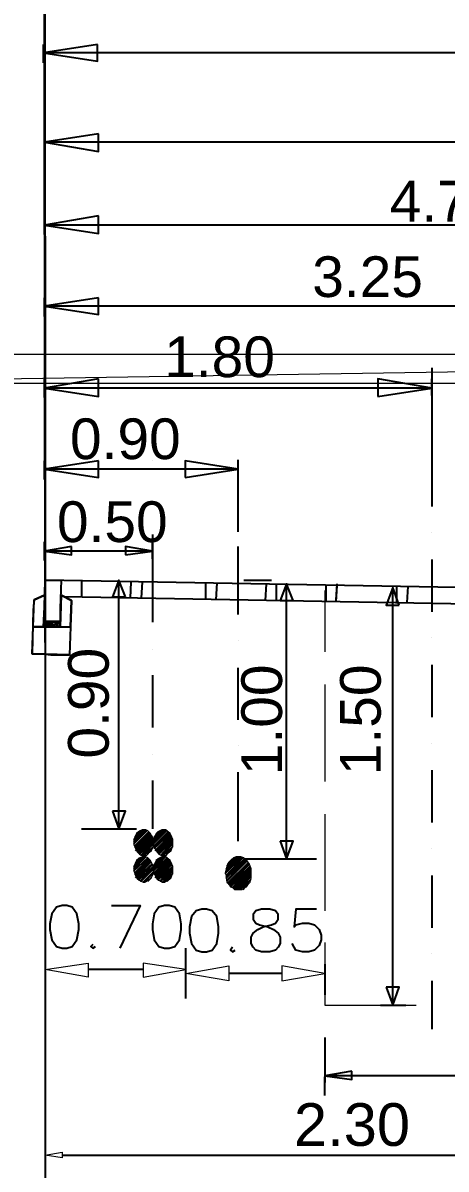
# Model space of a CAD drawing. Header units: inches. Extents: x 11 to 850, y 10 to 598.
# Drawn here: x 108.1 to 137.6, y 418.6 to 498.6 of the extents above; entities that cross this region are included whole.
import ezdxf

# ---------------------------------------------------------------- set-up
doc = ezdxf.new("R2010")
doc.units = ezdxf.units.IN
doc.header["$MEASUREMENT"] = 0
doc.layers.add('PDF_Geometry', color=7, linetype='Continuous')
doc.layers.add('PDF_Text', color=7, linetype='Continuous')
doc.styles.add('PDF Arial', font='arial.ttf')

msp = doc.modelspace()

# ---------------------------------------------------------------- linework, layer by layer
at = {"layer": 'PDF_Geometry', "lineweight": 25}
for points in [[(109.658, 455.323), (109.658, 561.006)], [(109.593, 483.809), (109.593, 504.035)], [(109.658, 455.323), (109.593, 501.758)], [(109.528, 495.775), (109.528, 497.076)], [(113.3, 497.076), (109.528, 496.491), (113.3, 495.905), (113.3, 497.076)], [(207.602, 496.491), (109.528, 496.491)], [(113.365, 490.832), (109.593, 490.247), (113.365, 489.597), (113.365, 490.832)], [(193.879, 490.247), (109.593, 490.247)], [(113.365, 485.109), (109.593, 484.459), (113.365, 483.874), (113.365, 485.109)], [(182.107, 484.459), (109.593, 484.459)], [(109.658, 483.679), (109.658, 373.963)], [(109.593, 478.085), (109.593, 479.386)], [(113.365, 479.386), (109.593, 478.801), (113.365, 478.216), (113.365, 479.386)], [(158.825, 478.801), (109.593, 478.801)], [(136.647, 474.508), (136.647, 468.2)], [(109.593, 472.427), (109.593, 473.728)], [(113.365, 473.728), (109.593, 473.078), (113.365, 472.492), (113.365, 473.728)], [(132.875, 472.492), (136.647, 473.078), (132.875, 473.728), (132.875, 472.492)], [(136.647, 472.557), (136.647, 473.728), (136.647, 473.728)], [(136.647, 473.078), (109.593, 473.078)], [(109.593, 466.704), (109.593, 468.005)], [(113.365, 468.005), (109.593, 467.42), (113.365, 466.834), (113.365, 468.005)], [(117.137, 468.005), (117.137, 468.005)], [(119.413, 466.834), (123.12, 467.42), (119.413, 468.005), (119.413, 466.834)], [(123.12, 463.062), (123.12, 468.07)], [(136.647, 468.2), (136.647, 464.818)], [(123.12, 467.42), (109.593, 467.42)], [(117.137, 462.867), (117.137, 459.68)], [(136.647, 462.997), (136.647, 462.997)], [(109.593, 461.046), (109.593, 462.347)], [(111.479, 462.022), (109.593, 461.696), (111.479, 461.436), (111.479, 462.022)], [(117.137, 461.696), (109.593, 461.696)], [(115.251, 461.436), (117.137, 461.696), (115.251, 462.022), (115.251, 461.436)], [(117.137, 461.176), (117.137, 462.347)], [(117.137, 462.347), (117.137, 462.347)], [(123.12, 457.274), (123.12, 462.022)], [(136.647, 461.111), (136.647, 457.469)], [(117.137, 460.136), (117.137, 456.754)], [(109.593, 457.794), (109.658, 459.68), (110.178, 459.68)], [(110.178, 459.68), (110.763, 459.68)], [(110.763, 459.68), (110.698, 457.729)], [(115.251, 458.51), (114.795, 459.68), (114.34, 458.51), (115.251, 458.51)], [(114.795, 442.316), (114.795, 459.68)], [(123.51, 459.68), (125.461, 459.68)], [(126.957, 458.25), (126.502, 459.42), (126.047, 458.25), (126.957, 458.25)], [(126.502, 440.235), (126.502, 459.42)], [(109.593, 458.64), (109.528, 456.428), (108.812, 456.428), (108.877, 458.315), (109.593, 458.64)], [(109.593, 458.64), (108.877, 458.315)], [(110.763, 458.64), (110.698, 456.428), (111.414, 456.428), (111.479, 458.249), (110.763, 458.64)], [(110.763, 458.64), (111.479, 458.249), (111.414, 456.428)], [(134.371, 457.924), (133.916, 459.16), (133.461, 457.924), (134.371, 457.924)], [(133.916, 430.024), (133.916, 458.965)], [(108.812, 457.599), (108.747, 454.542)], [(108.877, 458.315), (108.812, 457.599)], [(109.528, 456.428), (109.593, 457.794)], [(110.698, 457.729), (110.698, 456.429)], [(109.528, 456.428), (109.853, 456.819)], [(109.528, 456.754), (109.593, 456.819)], [(109.593, 456.819), (110.113, 456.819)], [(109.918, 456.428), (109.593, 456.819)], [(109.723, 456.428), (110.048, 456.819)], [(110.113, 456.428), (109.853, 456.819)], [(109.918, 456.428), (110.243, 456.819)], [(110.308, 456.428), (110.048, 456.819)], [(110.113, 456.819), (110.698, 456.819)], [(110.178, 456.428), (110.503, 456.819)], [(110.568, 456.428), (110.243, 456.819)], [(110.373, 456.428), (110.698, 456.819), (110.698, 456.819)], [(110.698, 456.559), (110.503, 456.819)], [(110.698, 456.819), (110.698, 456.819)], [(111.414, 456.428), (111.349, 454.477), (108.747, 454.542), (108.812, 456.428), (111.414, 456.428)], [(108.812, 456.428), (109.528, 456.428)], [(109.723, 456.428), (109.528, 456.624)], [(109.528, 456.428), (110.113, 456.428)], [(110.113, 456.428), (110.698, 456.428)], [(110.568, 456.428), (110.698, 456.559)], [(110.698, 456.428), (111.414, 456.428), (111.349, 454.477)], [(123.12, 455.453), (123.12, 455.453)], [(136.647, 455.648), (136.647, 455.648)], [(108.747, 454.542), (109.462, 454.542)], [(109.462, 454.542), (110.048, 454.477)], [(110.048, 454.477), (110.633, 454.477)], [(110.633, 454.477), (111.349, 454.477)], [(117.137, 454.868), (117.137, 454.868)], [(136.647, 453.762), (136.647, 450.12)], [(117.137, 453.047), (117.137, 449.405)], [(123.12, 449.925), (123.12, 453.567)], [(123.12, 448.104), (123.12, 448.104)], [(136.647, 448.299), (136.647, 448.299)], [(117.137, 447.519), (117.137, 447.519)], [(136.647, 446.413), (136.647, 442.771)], [(117.137, 445.698), (117.137, 442.316)], [(123.12, 441.47), (123.12, 446.283)], [(114.34, 443.551), (114.795, 442.316), (115.251, 443.551), (114.34, 443.551)], [(112.194, 442.316), (116.031, 442.316)], [(126.047, 441.47), (126.502, 440.235), (126.957, 441.47), (126.047, 441.47)], [(136.647, 440.95), (136.647, 440.95)], [(123.51, 440.235), (128.583, 440.235)], [(136.647, 439.064), (136.647, 435.422)], [(110.828, 436.983), (110.438, 436.853), (110.113, 436.398), (109.983, 435.682), (109.983, 435.292), (110.113, 434.577), (110.438, 434.121), (110.828, 433.991), (111.153, 433.991), (111.544, 434.121), (111.869, 434.577), (111.999, 435.292), (111.999, 435.682), (111.869, 436.398), (111.544, 436.853), (111.153, 436.983), (110.828, 436.983)], [(114.275, 436.983), (116.291, 436.983), (114.86, 433.991)], [(117.982, 436.983), (117.592, 436.853), (117.267, 436.398), (117.137, 435.682), (117.137, 435.292), (117.267, 434.577), (117.592, 434.121), (117.982, 433.991), (118.307, 433.991), (118.698, 434.121), (119.023, 434.577), (119.153, 435.292), (119.153, 435.682), (119.023, 436.398), (118.698, 436.853), (118.307, 436.983), (117.982, 436.983)], [(120.584, 436.723), (120.193, 436.593), (119.868, 436.202), (119.738, 435.487), (119.738, 435.032), (119.868, 434.316), (120.193, 433.861), (120.584, 433.731), (120.909, 433.731), (121.299, 433.861), (121.624, 434.316), (121.754, 435.032), (121.754, 435.487), (121.624, 436.202), (121.299, 436.593), (120.909, 436.723), (120.584, 436.723)], [(124.746, 436.723), (124.356, 436.593), (124.161, 436.332), (124.161, 436.007), (124.356, 435.747), (124.616, 435.617), (125.201, 435.487), (125.591, 435.292), (125.917, 435.032), (126.047, 434.772), (126.047, 434.316), (125.917, 434.056), (125.721, 433.861), (125.331, 433.731), (124.746, 433.731), (124.356, 433.861), (124.161, 434.056), (124.031, 434.316), (124.031, 434.772), (124.161, 435.032), (124.486, 435.292), (124.876, 435.487), (125.461, 435.617), (125.721, 435.747), (125.917, 436.007), (125.917, 436.332), (125.721, 436.593), (125.331, 436.723), (124.746, 436.723)], [(128.583, 436.723), (127.152, 436.723), (127.022, 435.487), (127.152, 435.617), (127.607, 435.747), (128.063, 435.747), (128.453, 435.617), (128.778, 435.292), (128.908, 434.902), (128.908, 434.576), (128.778, 434.186), (128.453, 433.861), (128.063, 433.731), (127.607, 433.731), (127.152, 433.861), (127.022, 434.056), (126.892, 434.316)], [(112.974, 434.251), (112.844, 434.121), (112.974, 433.991), (113.17, 434.121)], [(119.478, 430.479), (119.478, 433.991)], [(119.478, 431.26), (119.478, 433.731)], [(122.73, 434.056), (122.6, 433.861), (122.73, 433.731), (122.925, 433.861)], [(136.647, 433.601), (136.647, 433.601)], [(129.168, 432.886), (129.168, 430.739)], [(116.486, 432.495), (112.649, 432.495)], [(126.177, 432.235), (122.47, 432.235)], [(109.658, 431.455), (109.658, 431)], [(133.461, 431.26), (133.916, 430.024), (134.371, 431.26), (133.461, 431.26)], [(136.647, 431.715), (136.647, 428.333)], [(133.07, 430.024), (134.826, 430.024)], [(129.168, 427.748), (129.168, 424.626)], [(131.054, 425.406), (129.168, 425.081), (131.054, 424.821), (131.054, 425.406)], [(153.297, 425.081), (129.168, 425.081)], [(129.168, 423.716), (129.168, 425.016)]]:
    msp.add_lwpolyline(points, dxfattribs=at)
at = {"layer": 'PDF_Geometry', "color": 3, "lineweight": 0}
for points in [[(113.3, 497.076), (109.528, 496.491), (113.3, 496.491), (113.3, 497.076)], [(109.528, 496.491), (113.3, 496.491), (113.3, 495.905), (109.528, 496.491)], [(113.365, 490.832), (109.593, 490.247), (113.365, 490.247), (113.365, 490.832)], [(109.593, 490.247), (113.365, 490.247), (113.365, 489.597), (109.593, 490.247)], [(113.365, 485.109), (109.593, 484.459), (113.365, 484.459), (113.365, 485.109)], [(109.593, 484.459), (113.365, 484.459), (113.365, 483.874), (109.593, 484.459)], [(113.365, 479.386), (109.593, 478.801), (113.365, 478.801), (113.365, 479.386)], [(109.593, 478.801), (113.365, 478.801), (113.365, 478.216), (109.593, 478.801)], [(113.365, 473.728), (109.593, 473.078), (113.365, 473.078), (113.365, 473.728)], [(132.875, 473.078), (136.647, 473.078), (132.875, 473.728), (132.875, 473.078)], [(136.647, 473.078), (132.875, 473.728), (136.647, 473.078)], [(109.593, 473.078), (113.365, 473.078), (113.365, 472.492), (109.593, 473.078)], [(132.875, 472.492), (132.875, 472.492), (132.875, 473.078), (132.875, 472.492)], [(132.875, 472.492), (132.875, 473.078), (136.647, 473.078), (132.875, 472.492)], [(113.365, 468.005), (109.593, 467.42), (113.365, 467.42), (113.365, 468.005)], [(119.413, 468.005), (119.413, 467.42), (123.12, 467.42), (119.413, 468.005)], [(119.413, 468.005), (123.12, 467.42), (123.12, 467.42), (119.413, 468.005)], [(109.593, 467.42), (113.365, 467.42), (113.365, 466.834), (109.593, 467.42)], [(119.413, 467.42), (123.12, 467.42), (119.413, 466.834), (119.413, 467.42)], [(111.479, 462.022), (109.593, 461.696), (111.479, 461.696), (111.479, 462.022)], [(109.593, 461.696), (111.479, 461.696), (111.479, 461.436), (109.593, 461.696)], [(115.251, 462.022), (115.251, 461.696), (117.137, 461.696), (115.251, 462.022)], [(115.251, 461.696), (117.137, 461.696), (115.251, 461.436), (115.251, 461.696)], [(114.795, 459.68), (114.34, 458.51), (115.251, 458.51), (114.795, 459.68)], [(126.502, 459.42), (126.047, 458.25), (126.957, 458.25), (126.502, 459.42)], [(114.34, 458.51), (115.251, 458.51), (115.251, 458.51), (114.34, 458.51)], [(133.916, 459.16), (133.461, 457.924), (134.371, 457.924), (133.916, 459.16)], [(126.047, 458.25), (126.957, 458.25), (126.957, 458.25), (126.047, 458.25)], [(133.461, 457.924), (134.371, 457.924), (134.371, 457.924), (133.461, 457.924)], [(115.251, 443.551), (115.251, 443.551), (114.34, 443.551), (115.251, 443.551)], [(115.251, 443.551), (114.34, 443.551), (114.795, 442.316), (115.251, 443.551)], [(126.047, 441.47), (126.047, 441.47), (126.957, 441.47), (126.047, 441.47)], [(126.047, 441.47), (126.957, 441.47), (126.502, 440.235), (126.047, 441.47)], [(134.371, 431.26), (134.371, 431.26), (133.461, 431.26), (134.371, 431.26)], [(134.371, 431.26), (133.461, 431.26), (133.916, 430.024), (134.371, 431.26)], [(131.054, 425.406), (129.168, 425.081), (131.054, 425.081), (131.054, 425.406)], [(129.168, 425.081), (131.054, 425.081), (131.054, 424.821), (129.168, 425.081)]]:
    msp.add_lwpolyline(points, dxfattribs=at)
at = {"layer": 'PDF_Geometry', "color": 1, "lineweight": 0}
for points in [[(83.708, 475.419), (85.659, 473.403), (215.081, 475.419), (83.708, 475.419)], [(85.659, 473.403), (215.081, 475.419), (213.065, 473.403), (85.659, 473.403)], [(110.828, 419.748), (110.828, 419.358), (109.658, 419.553), (110.828, 419.748)]]:
    msp.add_lwpolyline(points, dxfattribs=at)
at = {"layer": 'PDF_Geometry', "color": 1, "lineweight": 25}
for points in [[(204.935, 457.989), (109.658, 459.68)], [(112.194, 459.615), (112.194, 458.51)], [(115.641, 459.55), (115.576, 458.445)], [(116.421, 459.55), (116.356, 458.445)], [(120.844, 459.485), (120.844, 458.315)], [(121.624, 459.485), (121.559, 458.315)], [(125.071, 459.42), (125.006, 458.25)], [(125.786, 459.42), (125.786, 458.25)], [(129.233, 459.355), (129.233, 458.184)], [(130.014, 459.42), (129.949, 458.315)], [(130.014, 459.29), (129.949, 458.184)], [(134.176, 459.225), (134.176, 458.119)], [(134.957, 459.225), (134.891, 458.119)], [(204.87, 456.819), (110.958, 458.51)], [(109.658, 452.331), (109.658, 418.968)], [(115.836, 441.535), (116.551, 442.251)], [(115.836, 441.405), (116.681, 442.251)], [(115.836, 441.275), (116.746, 442.186)], [(115.901, 441.73), (116.421, 442.251)], [(115.901, 441.145), (116.877, 442.121)], [(115.901, 441.015), (116.942, 442.056)], [(115.966, 440.95), (117.007, 441.991)], [(115.966, 440.82), (117.072, 441.926)], [(116.031, 440.755), (117.137, 441.861)], [(116.096, 440.69), (117.137, 441.73)], [(116.161, 440.625), (117.202, 441.665)], [(117.202, 441.535), (117.917, 442.251)], [(117.202, 441.405), (118.047, 442.251)], [(117.202, 441.275), (118.112, 442.186)], [(117.267, 441.73), (117.787, 442.251)], [(117.267, 441.145), (118.242, 442.121)], [(117.267, 441.015), (118.307, 442.056)], [(117.267, 440.95), (118.372, 441.991)], [(117.332, 440.82), (118.437, 441.926)], [(117.397, 440.755), (118.437, 441.861)], [(117.462, 440.69), (118.502, 441.73)], [(117.527, 440.625), (118.568, 441.665)], [(116.226, 440.56), (117.202, 441.535)], [(116.356, 440.495), (117.202, 441.405)], [(116.421, 440.495), (117.202, 441.275)], [(116.551, 440.495), (117.202, 441.08)], [(116.746, 440.56), (117.072, 440.885)], [(117.592, 440.56), (118.568, 441.535)], [(117.722, 440.495), (118.568, 441.405)], [(117.787, 440.495), (118.568, 441.275)], [(117.917, 440.495), (118.568, 441.08)], [(118.112, 440.56), (118.437, 440.885)], [(115.836, 439.649), (116.616, 440.365)], [(115.836, 439.519), (116.681, 440.365)], [(115.836, 439.389), (116.812, 440.3)], [(115.901, 439.779), (116.421, 440.365)], [(115.901, 439.259), (116.877, 440.235)], [(115.901, 439.129), (116.942, 440.17)], [(115.966, 439.064), (117.007, 440.105)], [(115.966, 438.934), (117.072, 440.04)], [(116.031, 440.04), (116.226, 440.3)], [(117.202, 439.649), (117.917, 440.365)], [(117.202, 439.519), (118.047, 440.365)], [(117.202, 439.389), (118.177, 440.3)], [(117.267, 439.844), (117.787, 440.365)], [(117.267, 439.259), (118.242, 440.235)], [(117.267, 439.129), (118.307, 440.17)], [(117.332, 439.064), (118.372, 440.105)], [(117.332, 438.934), (118.437, 440.04)], [(117.397, 440.105), (117.592, 440.235)], [(116.031, 438.869), (117.137, 439.909)], [(116.096, 438.804), (117.137, 439.844)], [(116.161, 438.739), (117.202, 439.714)], [(116.291, 438.674), (117.202, 439.649)], [(116.356, 438.674), (117.202, 439.519)], [(116.486, 438.609), (117.202, 439.324)], [(116.616, 438.609), (117.137, 439.194)], [(117.397, 438.869), (118.502, 439.974)], [(117.462, 438.804), (118.502, 439.844)], [(117.527, 438.739), (118.568, 439.714)], [(117.657, 438.674), (118.568, 439.649)], [(117.722, 438.674), (118.568, 439.519)], [(117.852, 438.609), (118.568, 439.389)], [(117.982, 438.609), (118.568, 439.194)], [(116.812, 438.674), (117.072, 438.934)], [(118.177, 438.674), (118.437, 438.934)], [(110.828, 419.553), (141.46, 419.553)]]:
    msp.add_lwpolyline(points, dxfattribs=at)
at = {"layer": 'PDF_Geometry', "color": 30, "lineweight": 20}
for points in [[(129.168, 458.965), (129.168, 454.673)], [(129.168, 452.396), (129.168, 445.633)], [(129.168, 443.356), (129.168, 436.593)], [(129.168, 434.381), (129.168, 430.024)], [(129.168, 430.024), (135.542, 430.024)]]:
    msp.add_lwpolyline(points, dxfattribs=at)
at = {"layer": 'PDF_Geometry', "color": 1, "lineweight": 20}
for points in [[(116.551, 442.251), (116.421, 442.251), (116.291, 442.186), (116.161, 442.121), (116.031, 441.991), (115.966, 441.861), (115.901, 441.73), (115.836, 441.6), (115.836, 441.405), (115.836, 441.21), (115.901, 441.08), (115.966, 440.95), (116.031, 440.82), (116.096, 440.69), (116.226, 440.56), (116.356, 440.495), (116.486, 440.495), (116.616, 440.495), (116.747, 440.495), (116.812, 440.56), (116.942, 440.69), (117.072, 440.82), (117.137, 440.95), (117.202, 441.08), (117.202, 441.21), (117.202, 441.405), (117.202, 441.6), (117.137, 441.73), (117.072, 441.861), (117.007, 441.991), (116.877, 442.121), (116.812, 442.186), (116.681, 442.251), (116.551, 442.251)], [(117.917, 442.251), (117.787, 442.251), (117.657, 442.186), (117.527, 442.121), (117.397, 441.991), (117.332, 441.861), (117.267, 441.73), (117.202, 441.6), (117.202, 441.405), (117.202, 441.21), (117.267, 441.08), (117.332, 440.95), (117.397, 440.82), (117.462, 440.69), (117.592, 440.56), (117.722, 440.495), (117.852, 440.495), (117.982, 440.495), (118.112, 440.495), (118.177, 440.56), (118.307, 440.69), (118.437, 440.82), (118.502, 440.95), (118.568, 441.08), (118.568, 441.21), (118.568, 441.405), (118.568, 441.6), (118.502, 441.73), (118.437, 441.861), (118.372, 441.991), (118.242, 442.121), (118.177, 442.186), (118.047, 442.251), (117.917, 442.251)], [(116.551, 440.365), (116.421, 440.365), (116.291, 440.3), (116.161, 440.235), (116.031, 440.105), (115.966, 439.974), (115.901, 439.844), (115.836, 439.714), (115.836, 439.519), (115.836, 439.389), (115.901, 439.194), (115.966, 439.064), (116.031, 438.934), (116.096, 438.804), (116.226, 438.739), (116.356, 438.674), (116.486, 438.609), (116.616, 438.609), (116.747, 438.674), (116.812, 438.739), (116.942, 438.804), (117.072, 438.934), (117.137, 439.064), (117.202, 439.194), (117.202, 439.389), (117.202, 439.519), (117.202, 439.714), (117.137, 439.844), (117.072, 439.974), (117.007, 440.105), (116.877, 440.235), (116.812, 440.3), (116.681, 440.365), (116.551, 440.365)], [(117.917, 440.365), (117.787, 440.365), (117.657, 440.3), (117.527, 440.235), (117.397, 440.105), (117.332, 439.974), (117.267, 439.844), (117.202, 439.714), (117.202, 439.519), (117.202, 439.389), (117.267, 439.194), (117.332, 439.064), (117.397, 438.934), (117.462, 438.804), (117.592, 438.739), (117.722, 438.674), (117.852, 438.609), (117.982, 438.609), (118.112, 438.674), (118.177, 438.739), (118.307, 438.804), (118.437, 438.934), (118.502, 439.064), (118.568, 439.194), (118.568, 439.389), (118.568, 439.519), (118.568, 439.714), (118.502, 439.844), (118.437, 439.974), (118.372, 440.105), (118.242, 440.235), (118.177, 440.3), (118.047, 440.365), (117.917, 440.365)]]:
    msp.add_lwpolyline(points, dxfattribs=at)
at = {"layer": 'PDF_Geometry', "color": 5, "lineweight": 20}
msp.add_lwpolyline([(123.12, 440.365), (122.99, 440.365), (122.795, 440.3), (122.665, 440.17), (122.535, 440.04), (122.405, 439.909), (122.34, 439.714), (122.275, 439.519), (122.21, 439.259), (122.275, 439.064), (122.275, 438.869), (122.34, 438.609), (122.47, 438.479), (122.6, 438.284), (122.73, 438.218), (122.86, 438.088), (123.055, 438.088), (123.25, 438.088), (123.38, 438.088), (123.575, 438.218), (123.705, 438.284), (123.835, 438.479), (123.965, 438.609), (124.031, 438.869), (124.031, 439.064), (124.031, 439.259), (124.031, 439.519), (123.965, 439.714), (123.9, 439.909), (123.77, 440.04), (123.64, 440.17), (123.51, 440.3), (123.315, 440.365), (123.12, 440.365)], dxfattribs=at)
at = {"layer": 'PDF_Geometry', "color": 5, "lineweight": 25}
for points in [[(122.21, 439.194), (123.38, 440.365)], [(122.275, 439.519), (123.12, 440.365)], [(122.275, 439.389), (123.25, 440.365)], [(122.275, 439.064), (123.445, 440.3)], [(122.275, 438.999), (123.575, 440.235)], [(122.275, 438.869), (123.64, 440.235)], [(122.34, 439.714), (122.99, 440.365)], [(122.34, 438.739), (123.705, 440.17)], [(122.34, 438.674), (123.77, 440.105)], [(122.47, 439.974), (122.73, 440.235)], [(122.405, 438.544), (123.835, 439.974)], [(122.47, 438.479), (123.9, 439.909)], [(122.47, 438.414), (123.9, 439.844)], [(122.535, 438.349), (123.965, 439.714)], [(122.6, 438.284), (124.031, 439.649)], [(122.73, 438.218), (124.031, 439.519)], [(122.795, 438.153), (124.031, 439.389)], [(122.86, 438.088), (124.031, 439.259)], [(122.99, 438.088), (124.031, 439.129)], [(123.12, 438.088), (124.031, 438.999)], [(123.25, 438.088), (124.031, 438.804)], [(123.445, 438.088), (123.9, 438.609)]]:
    msp.add_lwpolyline(points, dxfattribs=at)
at = {"layer": 'PDF_Geometry', "lineweight": 0}
for points in [[(112.649, 432.951), (112.649, 431.975), (109.658, 432.495), (112.649, 432.951)], [(116.486, 432.951), (116.486, 431.975), (119.478, 432.495), (116.486, 432.951)], [(122.47, 432.755), (122.47, 431.715), (119.478, 432.235), (122.47, 432.755)], [(126.177, 432.755), (126.177, 431.715), (129.168, 432.235), (126.177, 432.755)]]:
    msp.add_lwpolyline(points, dxfattribs=at)

# ---------------------------------------------------------------- texts
at = {"layer": 'PDF_Text', "char_height": 2.83979, "attachment_point": 7, "style": 'PDF Arial'}
for s, insert in [('\\W1.001212;4.70', (133.706, 484.671)), ('\\W1.001221;3.25', (128.294, 479.401)), ('\\W1.001125;1.80', (117.959, 473.81)), ('\\W1.001136;0.90', (111.383, 468.087)), ('\\W1.001136;0.50', (110.473, 462.298))]:
    msp.add_mtext(s, dxfattribs=dict(at, insert=insert))
at = {"layer": 'PDF_Text', "char_height": 2.83979, "attachment_point": 7, "rotation": 90, "style": 'PDF Arial'}
for s, insert in [('\\W1.001136;0.90', (114.128, 447.228)), ('\\W1.001125;1.00', (126.225, 446.065)), ('\\W1.001125;1.50', (133.119, 446.065))]:
    msp.add_mtext(s, dxfattribs=dict(at, insert=insert))
at = {"layer": 'PDF_Text', "color": 1, "insert": (127.016, 420.151), "char_height": 2.97945, "attachment_point": 7, "style": 'PDF Arial'}
msp.add_mtext('\\W1.000887;2.30', dxfattribs=at)

doc.saveas('drawing.dxf')
